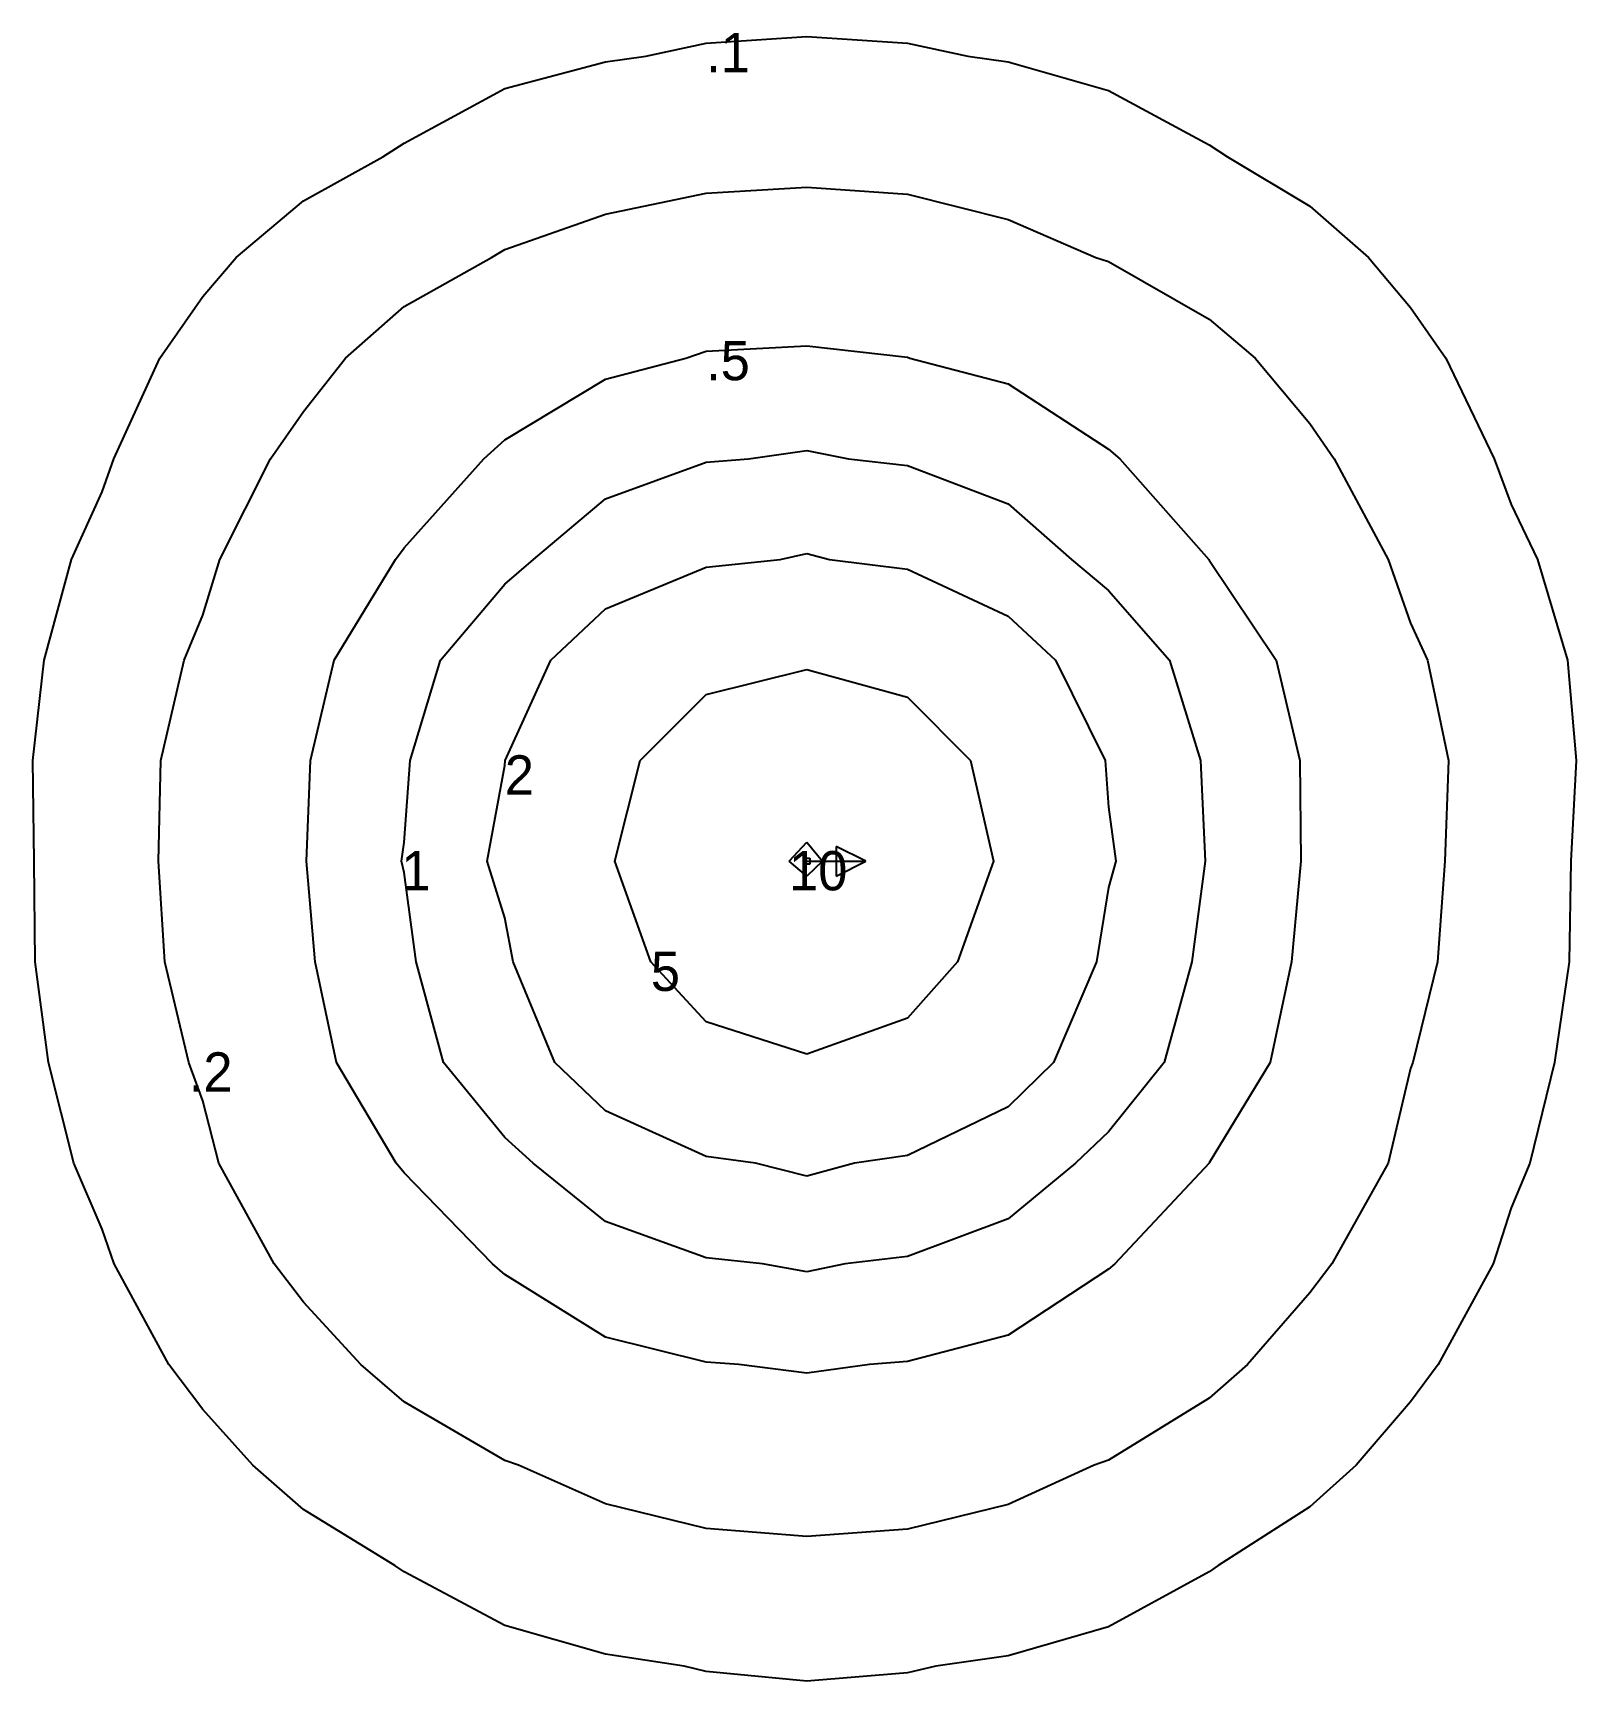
# Model space of a CAD drawing. Extents: x -26.2 to 26.1, y -27.8 to 28.1.
import ezdxf

# ---------------------------------------------------------------- set-up
doc = ezdxf.new("R2010")
doc.units = 0
doc.layers.add('TemplateLayer', color=7, linetype='CONTINUOUS')

# ---------------------------------------------------------------- blocks, each defined once
blk = doc.blocks.new('Template')
at = {"layer": 'TemplateLayer', "color": 7, "linetype": 'CONTINUOUS'}
for p, q in [((-3.409, 27.716), (0, 27.946)), ((0, 27.946), (3.409, 27.715)), ((-5.455, 27.273), (-3.409, 27.716)), ((3.409, 27.715), (5.455, 27.273)), ((-10.227, 26.177), (-6.818, 27.084)), ((-6.818, 27.084), (-5.455, 27.273)), ((5.455, 27.273), (6.818, 27.08)), ((6.818, 27.08), (10.227, 26.111)), ((-13.636, 24.328), (-10.227, 26.177)), ((10.227, 26.111), (13.636, 24.275)), ((-14.353, 23.864), (-13.636, 24.328)), ((13.636, 24.275), (14.25, 23.864)), ((-17.045, 22.376), (-14.353, 23.864)), ((14.25, 23.864), (17.045, 22.19)), ((-19.322, 20.455), (-17.045, 22.376)), ((17.045, 22.19), (19.023, 20.455)), ((-20.455, 19.136), (-19.322, 20.455)), ((19.023, 20.455), (20.455, 18.757)), ((-21.909, 17.045), (-20.455, 19.136)), ((20.455, 18.757), (21.645, 17.045)), ((-23.464, 13.636), (-21.909, 17.045)), ((21.645, 17.045), (23.28, 13.636)), ((-23.864, 12.512), (-23.464, 13.636)), ((23.28, 13.636), (23.864, 12.088)), ((-24.901, 10.227), (-23.864, 12.512)), ((23.864, 12.088), (24.747, 10.227)), ((-25.826, 6.818), (-24.901, 10.227)), ((24.747, 10.227), (25.774, 6.818)), ((-26.208, 3.409), (-25.826, 6.818)), ((25.774, 6.818), (26.057, 3.409)), ((-26.164, 0), (-26.208, 3.409)), ((26.057, 3.409), (25.876, 0)), ((-26.132, -3.409), (-26.164, 0)), ((25.876, 0), (25.82, -3.409)), ((-25.678, -6.818), (-26.132, -3.409)), ((25.82, -3.409), (25.327, -6.818)), ((-24.829, -10.227), (-25.678, -6.818)), ((25.327, -6.818), (24.488, -10.227)), ((-23.864, -12.467), (-24.829, -10.227)), ((24.488, -10.227), (23.864, -11.738)), ((23.864, -11.738), (23.25, -13.636)), ((-23.463, -13.636), (-23.864, -12.467)), ((-21.611, -17.045), (-23.463, -13.636)), ((23.25, -13.636), (21.39, -17.045)), ((-20.455, -18.568), (-21.611, -17.045)), ((21.39, -17.045), (20.455, -18.314)), ((20.455, -18.314), (18.609, -20.455)), ((-18.756, -20.455), (-20.455, -18.568)), ((-17.045, -21.958), (-18.756, -20.455)), ((18.609, -20.455), (17.045, -21.867)), ((-13.954, -23.864), (-17.045, -21.958)), ((17.045, -21.867), (13.934, -23.864)), ((-13.636, -24.076), (-13.954, -23.864)), ((13.934, -23.864), (13.636, -24.068)), ((-10.227, -25.892), (-13.636, -24.076)), ((13.636, -24.068), (10.227, -25.933)), ((-6.818, -26.864), (-10.227, -25.892)), ((10.227, -25.933), (6.818, -26.918)), ((-4.152, -27.273), (-6.818, -26.864)), ((-3.409, -27.451), (-4.152, -27.273)), ((4.377, -27.273), (3.409, -27.492)), ((6.818, -26.918), (4.377, -27.273)), ((0, -27.773), (-3.409, -27.451)), ((3.409, -27.492), (0, -27.773))]:
    blk.add_line(p, q, dxfattribs=at)
at = {"layer": 'TemplateLayer', "color": 1, "linetype": 'CONTINUOUS'}
for p, q in [((-6.818, 21.919), (-3.409, 22.638)), ((-3.409, 22.638), (0, 22.842)), ((0, 22.842), (3.409, 22.594)), ((3.409, 22.594), (6.818, 21.744)), ((-10.227, 20.723), (-6.818, 21.919)), ((6.818, 21.744), (9.789, 20.455)), ((-10.677, 20.455), (-10.227, 20.723)), ((-13.636, 18.789), (-10.677, 20.455)), ((9.789, 20.455), (10.227, 20.321)), ((10.227, 20.321), (13.636, 18.366)), ((-15.625, 17.045), (-13.636, 18.789)), ((13.636, 18.366), (15.188, 17.045)), ((-17.045, 15.242), (-15.625, 17.045)), ((15.188, 17.045), (17.045, 14.827)), ((-18.162, 13.636), (-17.045, 15.242)), ((17.045, 14.827), (17.869, 13.636)), ((-19.879, 10.227), (-18.162, 13.636)), ((17.869, 13.636), (19.697, 10.227)), ((-20.455, 8.337), (-19.879, 10.227)), ((19.697, 10.227), (20.455, 8.068)), ((-21.091, 6.818), (-20.455, 8.337)), ((20.455, 8.068), (21.031, 6.818)), ((-21.872, 3.409), (-21.091, 6.818)), ((21.031, 6.818), (21.735, 3.409)), ((-21.954, 0), (-21.872, 3.409)), ((21.735, 3.409), (21.616, 0)), ((-21.738, -3.409), (-21.954, 0)), ((21.616, 0), (21.365, -3.409)), ((-20.931, -6.818), (-21.738, -3.409)), ((21.365, -3.409), (20.525, -6.818)), ((-20.455, -8.111), (-20.931, -6.818)), ((20.455, -7.022), (19.695, -10.227)), ((20.525, -6.818), (20.455, -7.022)), ((-19.909, -10.227), (-20.455, -8.111)), ((-18.042, -13.636), (-19.909, -10.227)), ((19.695, -10.227), (17.785, -13.636)), ((-17.045, -14.932), (-18.042, -13.636)), ((17.785, -13.636), (17.045, -14.622)), ((-15.108, -17.045), (-17.045, -14.932)), ((17.045, -14.622), (14.925, -17.045)), ((-13.636, -18.312), (-15.108, -17.045)), ((14.925, -17.045), (13.636, -18.186)), ((-10.227, -20.301), (-13.636, -18.312)), ((13.636, -18.186), (10.227, -20.286)), ((-9.76, -20.455), (-10.227, -20.301)), ((-6.818, -21.768), (-9.76, -20.455)), ((9.738, -20.455), (6.818, -21.795)), ((10.227, -20.286), (9.738, -20.455)), ((-3.409, -22.609), (-6.818, -21.768)), ((6.818, -21.795), (3.409, -22.624)), ((0, -22.873), (-3.409, -22.609)), ((3.409, -22.624), (0, -22.873))]:
    blk.add_line(p, q, dxfattribs=at)
at = {"layer": 'TemplateLayer', "color": 3, "linetype": 'CONTINUOUS'}
for p, q in [((-3.409, 17.282), (0, 17.457)), ((0, 17.457), (3.409, 17.076)), ((-6.818, 16.334), (-4.094, 17.045)), ((-4.094, 17.045), (-3.409, 17.282)), ((3.409, 17.076), (3.492, 17.045)), ((3.492, 17.045), (6.818, 16.177)), ((-10.227, 14.275), (-6.818, 16.334)), ((6.818, 16.177), (10.227, 13.963)), ((-10.931, 13.636), (-10.227, 14.275)), ((10.227, 13.963), (10.601, 13.636)), ((-13.636, 10.621), (-10.931, 13.636)), ((10.601, 13.636), (13.619, 10.227)), ((-13.928, 10.227), (-13.636, 10.621)), ((-16.009, 6.818), (-13.928, 10.227)), ((13.619, 10.227), (13.636, 10.204)), ((13.636, 10.204), (15.9, 6.818)), ((-16.807, 3.409), (-16.009, 6.818)), ((15.9, 6.818), (16.704, 3.409)), ((-16.946, 0), (-16.807, 3.409)), ((16.704, 3.409), (16.737, 0)), ((-16.655, -3.409), (-16.946, 0)), ((16.737, 0), (16.416, -3.409)), ((-15.925, -6.818), (-16.655, -3.409)), ((16.416, -3.409), (15.698, -6.818)), ((-13.903, -10.227), (-15.925, -6.818)), ((15.698, -6.818), (13.636, -10.214)), ((-13.636, -10.559), (-13.903, -10.227)), ((-10.647, -13.636), (-13.636, -10.559)), ((13.628, -10.227), (10.433, -13.636)), ((13.636, -10.214), (13.628, -10.227)), ((-10.227, -13.996), (-10.647, -13.636)), ((10.227, -13.818), (6.818, -16.06)), ((10.433, -13.636), (10.227, -13.818)), ((-6.818, -16.121), (-10.227, -13.996)), ((-3.409, -16.971), (-6.818, -16.121)), ((6.818, -16.06), (3.409, -16.949)), ((-2.302, -17.045), (-3.409, -16.971)), ((0, -17.342), (-2.302, -17.045)), ((2.123, -17.045), (0, -17.342)), ((3.409, -16.949), (2.123, -17.045))]:
    blk.add_line(p, q, dxfattribs=at)
at = {"layer": 'TemplateLayer', "color": 5, "linetype": 'CONTINUOUS'}
for p, q in [((-6.818, 12.273), (-3.409, 13.518)), ((-3.409, 13.518), (-1.977, 13.636)), ((-1.977, 13.636), (0, 13.912)), ((0, 13.912), (1.415, 13.636)), ((1.415, 13.636), (3.409, 13.404)), ((3.409, 13.404), (6.818, 12.109)), ((-9.256, 10.227), (-6.818, 12.273)), ((6.818, 12.109), (8.966, 10.227)), ((-10.227, 9.392), (-9.256, 10.227)), ((8.966, 10.227), (10.227, 9.167)), ((-12.401, 6.818), (-10.227, 9.392)), ((10.227, 9.167), (12.286, 6.818)), ((-13.431, 3.409), (-12.401, 6.818)), ((12.286, 6.818), (13.343, 3.409)), ((-13.636, 0.635), (-13.431, 3.409)), ((13.343, 3.409), (13.5, 0)), ((-13.73, 0), (-13.636, 0.635)), ((-13.636, -0.382), (-13.73, 0)), ((13.5, 0), (13.047, -3.409)), ((-13.225, -3.409), (-13.636, -0.382)), ((-12.305, -6.818), (-13.225, -3.409)), ((13.047, -3.409), (12.105, -6.818)), ((-10.227, -9.354), (-12.305, -6.818)), ((12.105, -6.818), (10.227, -9.166)), ((-9.261, -10.227), (-10.227, -9.354)), ((10.227, -9.166), (9.108, -10.227)), ((-6.818, -12.207), (-9.261, -10.227)), ((9.108, -10.227), (6.818, -12.109)), ((-3.409, -13.44), (-6.818, -12.207)), ((6.818, -12.109), (3.409, -13.386)), ((3.409, -13.386), (1.299, -13.636)), ((-1.493, -13.636), (-3.409, -13.44)), ((0, -13.905), (-1.493, -13.636)), ((1.299, -13.636), (0, -13.905))]:
    blk.add_line(p, q, dxfattribs=at)
at = {"layer": 'TemplateLayer', "color": 6, "linetype": 'CONTINUOUS'}
for p, q in [((-3.409, 9.959), (-0.903, 10.227)), ((-0.903, 10.227), (0, 10.43)), ((0, 10.43), (0.775, 10.227)), ((0.775, 10.227), (3.409, 9.897)), ((-6.818, 8.549), (-3.409, 9.959)), ((3.409, 9.897), (6.818, 8.307)), ((-8.666, 6.818), (-6.818, 8.549)), ((6.818, 8.307), (8.432, 6.818)), ((-10.209, 3.409), (-8.666, 6.818)), ((8.432, 6.818), (10.106, 3.409)), ((-10.227, 3.245), (-10.209, 3.409)), ((10.106, 3.409), (10.227, 1.827)), ((-10.821, 0), (-10.227, 3.245)), ((10.227, 1.827), (10.473, 0)), ((-10.227, -1.92), (-10.821, 0)), ((10.473, 0), (10.227, -0.891)), ((10.227, -0.891), (9.811, -3.409)), ((-9.945, -3.409), (-10.227, -1.92)), ((-8.532, -6.818), (-9.945, -3.409)), ((9.811, -3.409), (8.357, -6.818)), ((-6.818, -8.457), (-8.532, -6.818)), ((8.357, -6.818), (6.818, -8.323)), ((6.818, -8.323), (3.409, -9.97)), ((-3.409, -10.005), (-6.818, -8.457)), ((-1.735, -10.227), (-3.409, -10.005)), ((3.409, -9.97), (1.62, -10.227)), ((0, -10.672), (-1.735, -10.227)), ((1.62, -10.227), (0, -10.672))]:
    blk.add_line(p, q, dxfattribs=at)
at = {"layer": 'TemplateLayer', "color": 214, "linetype": 'CONTINUOUS'}
for p, q in [((-3.409, 5.65), (0, 6.499)), ((0, 6.499), (3.409, 5.56)), ((-5.645, 3.409), (-3.409, 5.65)), ((3.409, 5.56), (5.551, 3.409)), ((-6.5, 0), (-5.645, 3.409)), ((5.551, 3.409), (6.325, 0)), ((-5.279, -3.409), (-6.5, 0)), ((6.325, 0), (5.103, -3.409)), ((-3.409, -5.436), (-5.279, -3.409)), ((5.103, -3.409), (3.409, -5.314)), ((0, -6.53), (-3.409, -5.436)), ((3.409, -5.314), (0, -6.53))]:
    blk.add_line(p, q, dxfattribs=at)
at = {"layer": 'TemplateLayer', "color": 30, "linetype": 'CONTINUOUS'}
for p, q in [((-0.6, 0), (0, 0.652)), ((0, 0.652), (0.536, 0)), ((0, -0.504), (-0.6, 0)), ((0.536, 0), (0, -0.504))]:
    blk.add_line(p, q, dxfattribs=at)
at = {"layer": 'TemplateLayer', "color": 0, "linetype": 'CONTINUOUS'}
for p, q in [((-0.1, 0.1), (0.1, 0.1)), ((-0.1, -0.1), (-0.1, 0.1)), ((0, 0), (2, 0)), ((0, 0), (0, 0)), ((0.1, 0.1), (0.1, -0.1)), ((2, 0), (1, 0.5)), ((1, 0.5), (1, -0.5)), ((1, -0.5), (2, 0)), ((0.1, -0.1), (-0.1, -0.1))]:
    blk.add_line(p, q, dxfattribs=at)
at = {"layer": 'TemplateLayer', "color": 7}
blk.add_text('.1', height=1.33, dxfattribs=at).set_placement((-3.409, 26.731))
at = {"layer": 'TemplateLayer', "color": 3}
blk.add_text('.5', height=1.33, dxfattribs=at).set_placement((-3.409, 16.296))
at = {"layer": 'TemplateLayer', "color": 6}
blk.add_text('2', height=1.33, dxfattribs=at).set_placement((-10.227, 2.26))
at = {"layer": 'TemplateLayer', "color": 5}
blk.add_text('1', height=1.33, dxfattribs=at).set_placement((-13.73, -0.985))
at = {"layer": 'TemplateLayer', "color": 30}
blk.add_text('10', height=1.33, dxfattribs=at).set_placement((-0.6, -0.985))
at = {"layer": 'TemplateLayer', "color": 214}
blk.add_text('5', height=1.33, dxfattribs=at).set_placement((-5.279, -4.394))
at = {"layer": 'TemplateLayer', "color": 1}
blk.add_text('.2', height=1.33, dxfattribs=at).set_placement((-20.931, -7.803))

msp = doc.modelspace()

# ---------------------------------------------------------------- block references
at = {"layer": 'TemplateLayer', "linetype": 'CONTINUOUS'}
msp.add_blockref('Template', (0, 0), dxfattribs=at)

doc.saveas('drawing.dxf')
